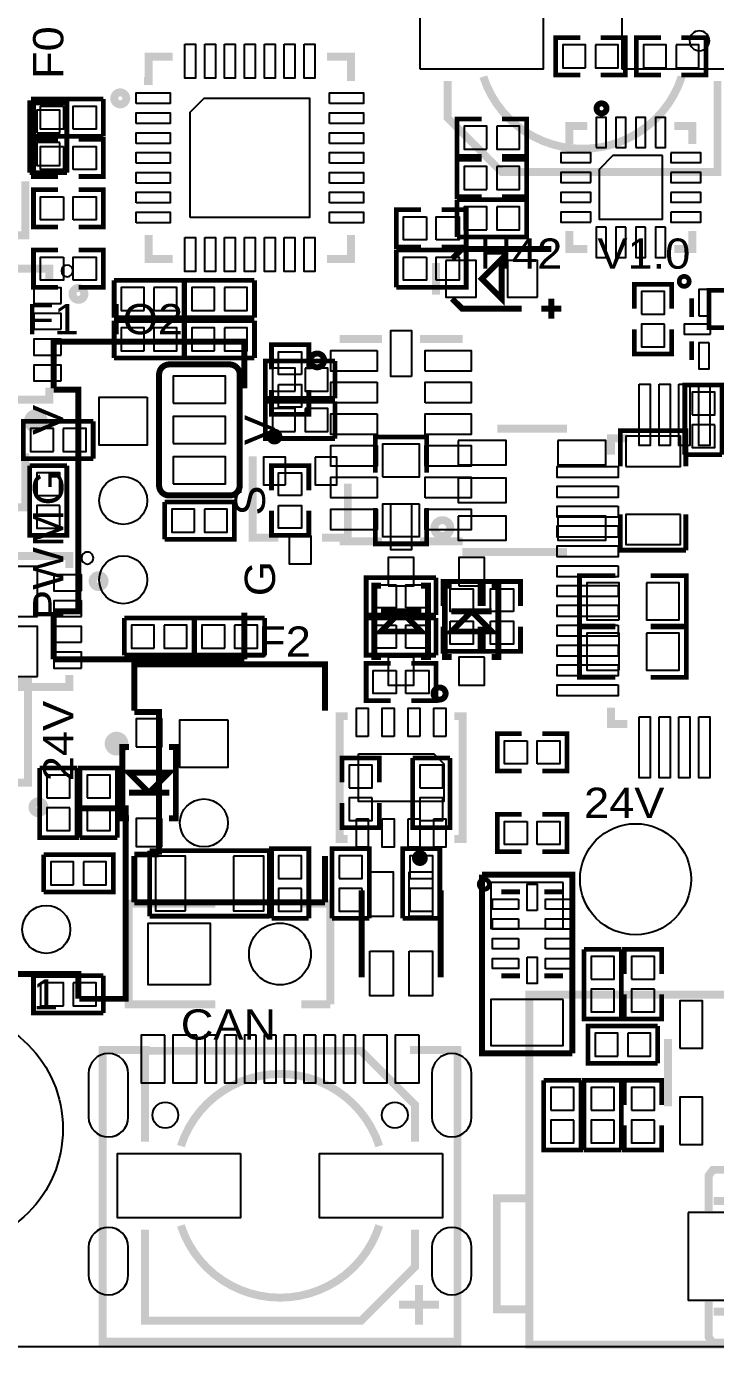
# Model space of a CAD drawing. Extents: x -8.6 to 42.1, y 0 to 51.1.
# Drawn here: x 7.58 to 24.94, y -0.04 to 33.28 of the extents above; entities that cross this region are included whole.
import ezdxf

# ---------------------------------------------------------------- set-up
doc = ezdxf.new("R2010")
doc.units = 0
for name, color, linetype in [('OUTLINE', 7, 'CONTINUOUS'), ('SILKSCREEN_BOTTOM', 23, 'CONTINUOUS'), ('SILKSCREEN_TOP', 7, 'CONTINUOUS'), ('SOLDERMASK_BOTTOM', 231, 'CONTINUOUS'), ('SOLDERMASK_TOP', 94, 'CONTINUOUS')]:
    doc.layers.add(name, color=color, linetype=linetype)

msp = doc.modelspace()

# ---------------------------------------------------------------- linework, layer by layer
at = {"layer": 'OUTLINE'}
msp.add_lwpolyline([(3.79222, 41.9989), (38.20668, 41.9989), (41.9989, 38.20668), (41.9989, 3.79222), (38.20668, 0), (3.79222, 0), (0, 3.79222), (0, 38.20668)], close=True, dxfattribs=at)
at = {"layer": 'SILKSCREEN_BOTTOM'}
for points, const_width in [([(21.53158, 32.05988), (20.91182, 32.05988), (20.91182, 32.99968), (21.53158, 32.99968)], 0.11938), ([(22.04974, 32.05988), (22.6695, 32.05988), (22.6695, 32.99968), (22.04974, 32.99968)], 0.11938), ([(23.56358, 32.99968), (22.94382, 32.99968), (22.94382, 32.05988), (23.56358, 32.05988)], 0.11938), ([(24.08174, 32.99968), (24.7015, 32.99968), (24.7015, 32.05988), (24.08174, 32.05988)], 0.11938), ([(8.5979, 29.60116), (8.5979, 31.35884), (7.6581, 31.35884), (7.6581, 29.60116)], 0.11938), ([(19.04492, 30.0101), (18.42516, 30.0101), (18.42516, 30.9499), (19.04492, 30.9499)], 0.11938), ([(19.56308, 30.0101), (20.18284, 30.0101), (20.18284, 30.9499), (19.56308, 30.9499)], 0.11938), ([(21.71192, 30.77718), (21.25726, 30.77718), (21.25726, 30.32252)], 0.20066), ([(23.9014, 30.77718), (24.35606, 30.77718), (24.35606, 30.32252)], 0.20066), ([(19.04492, 28.9941), (18.42516, 28.9941), (18.42516, 29.9339), (19.04492, 29.9339)], 0.11938), ([(19.56308, 28.9941), (20.18284, 28.9941), (20.18284, 29.9339), (19.56308, 29.9339)], 0.11938), ([(8.5979, 29.60116), (7.6581, 29.60116)], 0.11938), ([(7.54888, 29.38272), (7.54888, 28.02128), (6.90118, 28.02128)], 0.20066), ([(18.42516, 27.9781), (18.42516, 28.9179)], 0.11938), ([(18.42516, 27.9781), (20.18284, 27.9781), (20.18284, 28.9179), (18.42516, 28.9179)], 0.11938), ([(21.71192, 27.67838), (21.25726, 27.67838), (21.25726, 28.13304)], 0.20066), ([(23.9014, 27.67838), (24.35606, 27.67838), (24.35606, 28.13304)], 0.20066), ([(20.80514, 27.6733), (18.5547, 27.6733), (18.30324, 27.42438)], 0.14986), ([(17.90192, 27.32278), (17.90192, 26.52522)], 0.20066), ([(19.05508, 26.924), (19.55292, 26.42362), (19.55292, 27.42438), (19.05508, 26.924)], 0.14986), ([(5.0546, 26.87574), (5.0546, 27.178), (8.1534, 27.178), (8.1534, 26.87574)], 0.20066), ([(9.78916, 25.9461), (9.78916, 26.8859)], 0.11938), ([(9.78916, 25.9461), (11.54684, 25.9461), (11.54684, 26.8859), (9.78916, 26.8859)], 0.11938), ([(13.32484, 26.8859), (11.56716, 26.8859), (11.56716, 25.9461), (13.32484, 25.9461)], 0.11938), ([(13.32484, 26.8859), (13.32484, 25.9461)], 0.11938), ([(22.8981, 26.16708), (22.8981, 26.78684), (23.8379, 26.78684), (23.8379, 26.16708)], 0.11938), ([(18.30324, 26.42362), (18.5547, 26.1747), (20.0533, 26.1747)], 0.14986), ([(20.80514, 26.42362), (20.80514, 25.92324)], 0.14986), ([(24.34082, 26.4287), (24.34082, 25.96134)], 0.11938), ([(20.55368, 26.1747), (21.05406, 26.1747)], 0.14986), ([(9.78916, 24.9301), (9.78916, 25.8699)], 0.11938), ([(9.78916, 24.9301), (11.54684, 24.9301), (11.54684, 25.8699), (9.78916, 25.8699)], 0.11938), ([(13.32484, 25.8699), (11.56716, 25.8699), (11.56716, 24.9301), (13.32484, 24.9301)], 0.11938), ([(13.32484, 25.8699), (13.32484, 24.9301)], 0.11938), ([(22.8981, 25.64892), (22.8981, 25.02916), (23.8379, 25.02916), (23.8379, 25.64892)], 0.11938), ([(24.34082, 24.8793), (24.34082, 25.34666)], 0.11938), ([(11.176, 24.765), (12.7, 24.765)], 0.1524), ([(15.35684, 24.8539), (13.59916, 24.8539), (13.59916, 23.9141), (15.35684, 23.9141)], 0.11938), ([(15.35684, 24.8539), (15.35684, 23.9141)], 0.11938), ([(10.922, 21.717), (10.922, 24.511)], 0.1524), ([(12.954, 21.717), (12.954, 24.511)], 0.1524), ([(5.0546, 24.17826), (5.0546, 23.876), (8.1534, 23.876), (8.1534, 24.17826)], 0.20066), ([(25.1079, 22.48916), (25.1079, 24.24684), (24.1681, 24.24684), (24.1681, 22.48916)], 0.11938), ([(15.35684, 23.8379), (13.59916, 23.8379), (13.59916, 22.8981), (15.35684, 22.8981)], 0.11938), ([(15.35684, 23.8379), (15.35684, 22.8981)], 0.11938), ([(9.26084, 23.3299), (7.50316, 23.3299), (7.50316, 22.3901), (9.26084, 22.3901)], 0.11938), ([(9.26084, 23.3299), (9.26084, 22.3901)], 0.11938), ([(16.37284, 22.03704), (16.37284, 22.9362), (17.66316, 22.9362), (17.66316, 22.03704)], 0.11938), ([(19.44116, 23.14448), (21.19884, 23.14448)], 0.20066), ([(22.5425, 22.19452), (22.5425, 23.09622), (24.1935, 23.09622), (24.1935, 22.19452)], 0.11938), ([(7.54888, 22.52472), (7.54888, 21.16328), (6.90118, 21.16328)], 0.20066), ([(13.27912, 22.44598), (13.27912, 20.40128), (13.92682, 20.40128)], 0.20066), ([(25.1079, 22.48916), (24.1681, 22.48916)], 0.11938), ([(7.6581, 22.21484), (8.5979, 22.21484)], 0.11938), ([(7.6581, 22.21484), (7.6581, 20.45716), (8.5979, 20.45716), (8.5979, 22.21484)], 0.11938), ([(15.67688, 21.76272), (15.67688, 20.40128), (15.02918, 20.40128)], 0.20066), ([(11.05916, 20.3581), (11.05916, 21.2979)], 0.11938), ([(11.05916, 20.3581), (12.81684, 20.3581), (12.81684, 21.2979), (11.05916, 21.2979)], 0.11938), ([(11.176, 21.463), (12.7, 21.463)], 0.1524), ([(16.37284, 21.14296), (16.37284, 20.2438), (17.66316, 20.2438), (17.66316, 21.14296)], 0.11938), ([(24.1935, 20.08378), (22.5425, 20.08378), (22.5425, 20.98548)], 0.11938), ([(24.1935, 20.98548), (24.1935, 20.08378)], 0.11938), ([(5.5626, 19.63674), (5.5626, 19.939), (8.6614, 19.939), (8.6614, 19.63674)], 0.20066), ([(18.55978, 20.03552), (21.19884, 20.03552)], 0.20066), ([(22.41296, 19.44116), (21.5138, 19.44116), (21.5138, 18.15084), (22.41296, 18.15084)], 0.11938), ([(23.30704, 19.44116), (24.2062, 19.44116), (24.2062, 18.15084), (23.30704, 18.15084)], 0.11938), ([(16.51254, 17.38884), (16.34236, 17.38884), (16.34236, 19.18716), (16.51254, 19.18716)], 0.14986), ([(17.52346, 17.38884), (17.69364, 17.38884), (17.69364, 19.18716), (17.52346, 19.18716)], 0.14986), ([(18.29054, 17.38884), (18.12036, 17.38884), (18.12036, 19.18716), (18.29054, 19.18716)], 0.14986), ([(19.30146, 17.38884), (19.47164, 17.38884), (19.47164, 19.18716), (19.30146, 19.18716)], 0.14986), ([(10.04316, 17.4371), (10.04316, 18.3769)], 0.11938), ([(10.04316, 17.4371), (11.80084, 17.4371), (11.80084, 18.3769), (10.04316, 18.3769)], 0.11938), ([(13.57884, 18.3769), (11.82116, 18.3769), (11.82116, 17.4371), (13.57884, 17.4371)], 0.11938), ([(13.57884, 18.3769), (13.57884, 17.4371)], 0.11938), ([(17.526, 18.542), (17.018, 18.542), (16.51, 18.034), (17.526, 18.034), (17.018, 18.542), (16.51, 18.542)], 0.14986), ([(19.304, 18.542), (18.796, 18.542), (18.288, 18.034), (19.304, 18.034), (18.796, 18.542), (18.288, 18.542)], 0.14986), ([(22.41296, 16.88084), (21.5138, 16.88084), (21.5138, 18.17116), (22.41296, 18.17116)], 0.11938), ([(23.30704, 16.88084), (24.2062, 16.88084), (24.2062, 18.17116), (23.30704, 18.17116)], 0.11938), ([(5.5626, 16.93926), (5.5626, 16.637), (8.6614, 16.637), (8.6614, 16.93926)], 0.20066), ([(10.16254, 15.12316), (9.99236, 15.12316), (9.99236, 13.32484), (10.16254, 13.32484)], 0.14986), ([(11.17346, 15.12316), (11.34364, 15.12316), (11.34364, 13.32484), (11.17346, 13.32484)], 0.14986), ([(15.5321, 14.22908), (15.5321, 14.84884), (16.4719, 14.84884), (16.4719, 14.22908)], 0.11938), ([(17.3101, 14.84884), (18.2499, 14.84884)], 0.11938), ([(17.3101, 14.84884), (17.3101, 13.09116), (18.2499, 13.09116), (18.2499, 14.84884)], 0.11938), ([(7.9121, 14.59484), (8.8519, 14.59484)], 0.11938), ([(7.9121, 14.59484), (7.9121, 12.83716), (8.8519, 12.83716), (8.8519, 14.59484)], 0.11938), ([(9.8679, 12.83716), (9.8679, 14.59484), (8.9281, 14.59484), (8.9281, 12.83716)], 0.11938), ([(10.16, 13.97), (10.668, 13.97), (11.176, 14.478), (10.16, 14.478), (10.668, 13.97), (11.176, 13.97)], 0.14986), ([(15.5321, 13.71092), (15.5321, 13.09116), (16.4719, 13.09116), (16.4719, 13.71092)], 0.11938), ([(9.8679, 12.83716), (8.9281, 12.83716)], 0.11938), ([(8.01116, 11.4681), (8.01116, 12.4079)], 0.11938), ([(8.01116, 11.4681), (9.76884, 11.4681), (9.76884, 12.4079), (8.01116, 12.4079)], 0.11938), ([(10.68578, 12.5095), (13.69822, 12.5095), (13.69822, 10.8585)], 0.11938), ([(10.68578, 10.8585), (10.68578, 12.5095)], 0.11938), ([(14.6939, 10.80516), (14.6939, 12.56284), (13.7541, 12.56284), (13.7541, 10.80516)], 0.11938), ([(16.2179, 10.80516), (16.2179, 12.56284), (15.2781, 12.56284), (15.2781, 10.80516)], 0.11938), ([(17.9959, 10.80516), (17.9959, 12.56284), (17.0561, 12.56284), (17.0561, 10.80516)], 0.11938), ([(19.05508, 11.90244), (19.05508, 7.40156), (21.33092, 7.40156)], 0.14986), ([(21.33092, 7.40156), (21.33092, 11.90244), (19.05508, 11.90244)], 0.14986), ([(13.69822, 10.8585), (10.68578, 10.8585)], 0.11938), ([(14.6939, 10.80516), (13.7541, 10.80516)], 0.11938), ([(16.2179, 10.80516), (15.2781, 10.80516)], 0.11938), ([(17.9959, 10.80516), (17.0561, 10.80516)], 0.11938), ([(21.6281, 10.02284), (22.5679, 10.02284)], 0.11938), ([(21.6281, 10.02284), (21.6281, 8.26516), (22.5679, 8.26516), (22.5679, 10.02284)], 0.11938), ([(23.5839, 9.40308), (23.5839, 10.02284), (22.6441, 10.02284), (22.6441, 9.40308)], 0.11938), ([(9.51484, 9.3599), (7.75716, 9.3599), (7.75716, 8.4201), (9.51484, 8.4201)], 0.11938), ([(9.51484, 9.3599), (9.51484, 8.4201)], 0.11938), ([(23.5839, 8.88492), (23.5839, 8.26516), (22.6441, 8.26516), (22.6441, 8.88492)], 0.11938), ([(23.48484, 8.0899), (21.72716, 8.0899), (21.72716, 7.1501), (23.48484, 7.1501)], 0.11938), ([(23.48484, 8.0899), (23.48484, 7.1501)], 0.11938), ([(23.74392, 6.06298), (23.74392, 7.76478)], 0.20066), ([(10.69594, 7.48538), (9.4996, 7.48538), (9.4996, 6.17474)], 0.20066), ([(18.4404, 1.44526), (18.4404, 7.48538), (17.24406, 7.48538)], 0.20066), ([(20.6121, 6.72084), (21.5519, 6.72084)], 0.11938), ([(20.6121, 6.72084), (20.6121, 4.96316), (21.5519, 4.96316), (21.5519, 6.72084)], 0.11938), ([(22.5679, 4.96316), (22.5679, 6.72084), (21.6281, 6.72084), (21.6281, 4.96316)], 0.11938), ([(22.6441, 6.10108), (22.6441, 6.72084), (23.5839, 6.72084), (23.5839, 6.10108)], 0.11938), ([(17.24406, 0.13462), (9.4996, 0.13462), (9.4996, 6.17474)], 0.20066), ([(22.6441, 5.58292), (22.6441, 4.96316), (23.5839, 4.96316), (23.5839, 5.58292)], 0.11938), ([(22.5679, 4.96316), (21.6281, 4.96316)], 0.11938), ([(29.591, 3.429), (29.591, 4.318), (29.47924, 4.46532), (24.87676, 4.46532), (24.765, 4.318), (24.765, 3.429)], 0.20066), ([(24.892, 0.889), (26.289, 0.889), (26.289, 3.683), (24.892, 3.683)], 0.20066), ([(18.4404, 1.44526), (18.4404, 0.13462), (17.24406, 0.13462)], 0.20066), ([(29.591, 1.143), (29.591, 0.254), (29.47924, 0.10668), (24.87676, 0.10668), (24.765, 0.254), (24.765, 1.143)], 0.20066)]:
    msp.add_lwpolyline(points, dxfattribs=dict(at, const_width=const_width))
for points in [[(24.78532, 32.92348, 1), (24.28468, 32.92252, 1)], [(8.75538, 27.12466, 1), (8.46062, 27.12334, 1)], [(9.26592, 19.88566, 1), (8.96608, 19.88434, 1)]]:
    msp.add_lwpolyline(points, format="xyb", close=True, dxfattribs=at)
for points, const_width in [([(22.19452, 31.21914, 0.994992), (21.94306, 31.22168, 1.005033), (22.19452, 31.21914)], 0.14986), ([(24.27732, 26.85796, 0.998205), (24.02586, 26.8605, 1.001798), (24.27732, 26.85796)], 0.11938), ([(9.03986, 26.543, 1), (8.74014, 26.543, 1), (9.03986, 26.543)], 0.20066), ([(10.922, 24.511, -0.414214), (11.176, 24.765)], 0.1524), ([(12.7, 24.765, -0.414214), (12.954, 24.511)], 0.1524), ([(13.92682, 22.94636, 0.993692), (13.7287, 22.9489, 1.006348), (13.92682, 22.94636)], 0.20066), ([(11.176, 21.463, -0.414214), (10.922, 21.717)], 0.1524), ([(12.954, 21.717, -0.414214), (12.7, 21.463)], 0.1524), ([(18.26006, 20.64004, 0.999801), (17.85874, 20.64004, 1.000199), (18.26006, 20.64004)], 0.20066), ([(9.54786, 19.304, 1), (9.24814, 19.304, 1), (9.54786, 19.304)], 0.20066), ([(8.03148, 13.60424, 0.9984), (7.73176, 13.60424, 1.001603), (8.03148, 13.60424)], 0.20066)]:
    msp.add_lwpolyline(points, format="xyb", dxfattribs=dict(at, const_width=const_width))
at = {"layer": 'SILKSCREEN_TOP'}
for points, const_width in [([(10.54354, 31.91256), (10.65784, 31.91256), (10.65784, 32.52216), (11.26744, 32.52216)], 0.20066), ([(15.75816, 31.91256), (15.75816, 32.52216), (15.14856, 32.52216)], 0.20066), ([(24.99106, 31.91002), (24.99106, 29.61894), (19.55038, 29.61894), (18.18894, 30.98038), (18.18894, 31.91002)], 0.20066), ([(9.51484, 30.5181), (7.75716, 30.5181), (7.75716, 31.4579), (9.51484, 31.4579)], 0.11938), ([(9.51484, 30.5181), (9.51484, 31.4579)], 0.11938), ([(8.37692, 30.4419), (7.75716, 30.4419), (7.75716, 29.5021), (8.37692, 29.5021)], 0.11938), ([(8.89508, 30.4419), (9.51484, 30.4419), (9.51484, 29.5021), (8.89508, 29.5021)], 0.11938), ([(8.37692, 28.2321), (7.75716, 28.2321), (7.75716, 29.1719), (8.37692, 29.1719)], 0.11938), ([(8.89508, 28.2321), (9.51484, 28.2321), (9.51484, 29.1719), (8.89508, 29.1719)], 0.11938), ([(17.52092, 27.7241), (16.90116, 27.7241), (16.90116, 28.6639), (17.52092, 28.6639)], 0.11938), ([(18.03908, 27.7241), (18.65884, 27.7241), (18.65884, 28.6639), (18.03908, 28.6639)], 0.11938), ([(10.65784, 28.03144), (10.65784, 27.42184), (11.26744, 27.42184)], 0.20066), ([(15.75816, 28.03144), (15.75816, 27.42184), (15.14856, 27.42184)], 0.20066), ([(8.37692, 27.6479), (7.75716, 27.6479), (7.75716, 26.7081), (8.37692, 26.7081)], 0.11938), ([(8.89508, 27.6479), (9.51484, 27.6479), (9.51484, 26.7081), (8.89508, 26.7081)], 0.11938), ([(16.90116, 27.6479), (16.90116, 26.7081)], 0.11938), ([(16.90116, 27.6479), (18.65884, 27.6479), (18.65884, 26.7081), (16.90116, 26.7081)], 0.11938), ([(25.39492, 26.6319), (24.77516, 26.6319), (24.77516, 25.6921), (25.39492, 25.6921)], 0.11938), ([(8.2677, 24.16556), (8.2677, 25.3365), (13.0683, 25.3365), (13.0683, 24.16556)], 0.14986), ([(15.4686, 25.41016), (16.53794, 25.41016)], 0.20066), ([(18.5674, 25.41016), (17.49806, 25.41016)], 0.20066), ([(13.7541, 24.64308), (13.7541, 25.26284), (14.6939, 25.26284), (14.6939, 24.64308)], 0.11938), ([(8.2677, 18.542), (8.89, 18.542), (8.89, 24.13), (8.2677, 24.13)], 0.14986), ([(13.7541, 24.12492), (13.7541, 23.50516), (14.6939, 23.50516), (14.6939, 24.12492)], 0.11938), ([(22.71776, 22.90318), (22.30882, 22.90318), (22.30882, 22.49424)], 0.20066), ([(14.6939, 21.59508), (14.6939, 22.21484), (13.7541, 22.21484), (13.7541, 21.59508)], 0.11938), ([(14.6939, 21.07692), (14.6939, 20.45716), (13.7541, 20.45716), (13.7541, 21.07692)], 0.11938), ([(15.4686, 20.30984), (16.53794, 20.30984)], 0.20066), ([(18.5674, 20.30984), (17.49806, 20.30984)], 0.20066), ([(17.89684, 18.4531), (16.13916, 18.4531), (16.13916, 19.3929), (17.89684, 19.3929)], 0.11938), ([(17.89684, 18.4531), (17.89684, 19.3929)], 0.11938), ([(19.0119, 18.67408), (19.0119, 19.29384), (18.0721, 19.29384), (18.0721, 18.67408)], 0.11938), ([(20.0279, 18.67408), (20.0279, 19.29384), (19.0881, 19.29384), (19.0881, 18.67408)], 0.11938), ([(8.2677, 18.50644), (8.2677, 17.3355)], 0.14986), ([(13.0683, 17.3355), (13.0683, 18.50644)], 0.14986), ([(17.89684, 17.4371), (16.13916, 17.4371), (16.13916, 18.3769), (17.89684, 18.3769)], 0.11938), ([(17.89684, 17.4371), (17.89684, 18.3769)], 0.11938), ([(19.0119, 18.15592), (19.0119, 17.53616), (18.0721, 17.53616), (18.0721, 18.15592)], 0.11938), ([(20.0279, 18.15592), (20.0279, 17.53616), (19.0881, 17.53616), (19.0881, 18.15592)], 0.11938), ([(8.2677, 17.3355), (13.0683, 17.3355)], 0.14986), ([(10.2997, 16.03756), (10.2997, 17.2085), (15.1003, 17.2085), (15.1003, 16.03756)], 0.14986), ([(16.75892, 16.2941), (16.13916, 16.2941), (16.13916, 17.2339), (16.75892, 17.2339)], 0.11938), ([(17.27708, 16.2941), (17.89684, 16.2941), (17.89684, 17.2339), (17.27708, 17.2339)], 0.11938), ([(5.44322, 16.764), (7.62254, 16.764), (7.62254, 14.224), (5.44322, 14.224)], 0.20066), ([(10.922, 12.41298), (10.922, 16.002), (10.2997, 16.002)], 0.14986), ([(15.6718, 15.9004), (15.4686, 15.9004), (15.4686, 12.8016), (15.6718, 12.8016)], 0.20066), ([(18.3642, 15.9004), (18.5674, 15.9004), (18.5674, 12.8016), (18.3642, 12.8016)], 0.20066), ([(22.71776, 15.70482), (22.30882, 15.70482), (22.30882, 16.11376)], 0.20066), ([(20.06092, 15.4559), (19.44116, 15.4559), (19.44116, 14.5161), (20.06092, 14.5161)], 0.11938), ([(20.57908, 15.4559), (21.19884, 15.4559), (21.19884, 14.5161), (20.57908, 14.5161)], 0.11938), ([(8.91032, 8.7757), (10.08126, 8.7757), (10.08126, 13.5763), (8.91032, 13.5763)], 0.14986), ([(20.06092, 12.4841), (19.44116, 12.4841), (19.44116, 13.4239), (20.06092, 13.4239)], 0.11938), ([(20.57908, 12.4841), (21.19884, 12.4841), (21.19884, 13.4239), (20.57908, 13.4239)], 0.11938), ([(10.2997, 12.41298), (10.922, 12.41298)], 0.14986), ([(10.2997, 12.37742), (10.2997, 11.20902)], 0.14986), ([(15.1003, 11.20902), (15.1003, 12.37742)], 0.14986), ([(16.02232, 11.51382), (16.02232, 9.31418)], 0.14986), ([(18.01368, 11.51382), (18.01368, 9.31418)], 0.14986), ([(19.5453, 11.47318), (20.01266, 11.47318)], 0.11938), ([(21.0947, 11.47318), (20.62734, 11.47318)], 0.11938), ([(12.33678, 8.636), (10.15746, 8.636), (10.15746, 11.176), (12.33678, 11.176)], 0.20066), ([(10.2997, 11.20902), (15.1003, 11.20902)], 0.14986), ([(15.23746, 11.176), (14.50848, 11.176)], 0.20066), ([(15.23746, 8.636), (15.23746, 11.176)], 0.20066), ([(8.89, 8.7757), (8.89, 9.398), (1.27, 9.398), (1.27, 8.7757)], 0.14986), ([(19.5453, 9.35482), (20.01266, 9.35482)], 0.11938), ([(21.0947, 9.35482), (20.62734, 9.35482)], 0.11938), ([(14.50848, 8.636), (15.23746, 8.636)], 0.20066), ([(34.0995, 0.06096), (34.0995, 3.1877), (33.63976, 3.64744), (33.63976, 7.9629), (30.61716, 7.9629), (30.61716, 8.88238), (20.24888, 8.88238), (20.24888, 0.06096), (34.0995, 0.06096)], 0.20066), ([(10.56894, 5.17398), (10.56894, 7.46506), (16.00962, 7.46506), (17.37106, 6.10362), (17.37106, 5.17398)], 0.20066), ([(20.193, 0.9525), (19.431, 0.9525), (19.431, 3.7465), (20.193, 3.7465)], 0.20066), ([(10.56894, 2.95402), (10.56894, 0.66294), (16.00962, 0.66294), (17.37106, 2.02438), (17.37106, 2.95402)], 0.20066), ([(17.47012, 1.56464), (17.47012, 0.56388)], 0.20066), ([(16.96974, 1.06426), (17.9705, 1.06426)], 0.20066)]:
    msp.add_lwpolyline(points, dxfattribs=dict(at, const_width=const_width))
for points, const_width in [([(24.08936, 32.01924, -0.727603), (19.09064, 32.01924)], 0.20066), ([(10.09396, 31.47314, 1.000851), (9.7917, 31.4706, 0.99915), (10.09396, 31.47314)], 0.20066), ([(15.07998, 24.8666, 1.002302), (14.732, 24.8666, 0.997704), (15.07998, 24.8666)], 0.14986), ([(7.96798, 23.33498, 0.998327), (7.66826, 23.33752, 1.001676), (7.96798, 23.33498)], 0.29972), ([(18.14068, 16.4719, 1.002446), (17.83588, 16.46936, 0.99756), (18.14068, 16.4719)], 0.14986), ([(9.99998, 15.20698, 0.998327), (9.70026, 15.20952, 1.001676), (9.99998, 15.20698)], 0.29972), ([(17.59204, 12.32408, 0.999193), (17.39392, 12.32408, 1.000808), (17.59204, 12.32408)], 0.20066), ([(19.2405, 11.66114, 0.996763), (18.98904, 11.66368, 1.003247), (19.2405, 11.66114)], 0.11938), ([(11.47064, 5.06476, -0.727603), (16.46936, 5.06476)], 0.20066), ([(11.47064, 3.06324, 0.728195), (16.46936, 3.06324)], 0.20066)]:
    msp.add_lwpolyline(points, format="xyb", dxfattribs=dict(at, const_width=const_width))
at = {"layer": 'SOLDERMASK_BOTTOM'}
for points in [[(21.6662, 32.24022), (21.6662, 32.81934), (21.09216, 32.81934), (21.09216, 32.24022)], [(21.91512, 32.81934), (21.91512, 32.24022), (22.48916, 32.24022), (22.48916, 32.81934)], [(23.6982, 32.24022), (23.6982, 32.81934), (23.12416, 32.81934), (23.12416, 32.24022)], [(23.94712, 32.81934), (23.94712, 32.24022), (24.52116, 32.24022), (24.52116, 32.81934)], [(7.83844, 30.60446), (8.41756, 30.60446), (8.41756, 31.1785), (7.83844, 31.1785)], [(21.9329, 30.23235), (22.18182, 30.23235), (22.18182, 30.99181), (21.9329, 30.99181)], [(22.43328, 30.23235), (22.6822, 30.23235), (22.6822, 30.99181), (22.43328, 30.99181)], [(22.93112, 30.23235), (23.18004, 30.23235), (23.18004, 30.99181), (22.93112, 30.99181)], [(23.4315, 30.23235), (23.68042, 30.23235), (23.68042, 30.99181), (23.4315, 30.99181)], [(19.17954, 30.19044), (19.17954, 30.76956), (18.6055, 30.76956), (18.6055, 30.19044)], [(19.42846, 30.76956), (19.42846, 30.19044), (20.0025, 30.19044), (20.0025, 30.76956)], [(8.41756, 30.35554), (7.83844, 30.35554), (7.83844, 29.7815), (8.41756, 29.7815)], [(21.80336, 29.85262), (21.80336, 30.10154), (21.0439, 30.10154), (21.0439, 29.85262)], [(23.60676, 30.02788), (22.35708, 30.02788), (22.00656, 29.67736), (22.00656, 28.42768), (23.60676, 28.42768)], [(23.81123, 30.10154), (23.81123, 29.85262), (24.57069, 29.85262), (24.57069, 30.10154)], [(19.17954, 29.17444), (19.17954, 29.75356), (18.6055, 29.75356), (18.6055, 29.17444)], [(19.42846, 29.75356), (19.42846, 29.17444), (20.0025, 29.17444), (20.0025, 29.75356)], [(21.80336, 29.35224), (21.80336, 29.60116), (21.0439, 29.60116), (21.0439, 29.35224)], [(23.81123, 29.60116), (23.81123, 29.35224), (24.57069, 29.35224), (24.57069, 29.60116)], [(21.80336, 28.8544), (21.80336, 29.10332), (21.0439, 29.10332), (21.0439, 28.8544)], [(23.81123, 29.10332), (23.81123, 28.8544), (24.57069, 28.8544), (24.57069, 29.10332)], [(19.17954, 28.15844), (19.17954, 28.73756), (18.6055, 28.73756), (18.6055, 28.15844)], [(19.42846, 28.73756), (19.42846, 28.15844), (20.0025, 28.15844), (20.0025, 28.73756)], [(21.80336, 28.35402), (21.80336, 28.60294), (21.0439, 28.60294), (21.0439, 28.35402)], [(23.81123, 28.60294), (23.81123, 28.35402), (24.57069, 28.35402), (24.57069, 28.60294)], [(22.18182, 28.22321), (21.9329, 28.22321), (21.9329, 27.46375), (22.18182, 27.46375)], [(22.6822, 28.22321), (22.43328, 28.22321), (22.43328, 27.46375), (22.6822, 27.46375)], [(23.18004, 28.22321), (22.93112, 28.22321), (22.93112, 27.46375), (23.18004, 27.46375)], [(23.68042, 28.22321), (23.4315, 28.22321), (23.4315, 27.46375), (23.68042, 27.46375)], [(18.14957, 27.38374), (18.14957, 26.46426), (18.90903, 26.46426), (18.90903, 27.38374)], [(20.4597, 26.46426), (20.4597, 27.38374), (19.70024, 27.38374), (19.70024, 26.46426)], [(8.45566, 26.3017), (8.45566, 26.70048), (7.76478, 26.70048), (7.76478, 26.3017)], [(10.54354, 26.12644), (10.54354, 26.70556), (9.9695, 26.70556), (9.9695, 26.12644)], [(10.79246, 26.70556), (10.79246, 26.12644), (11.3665, 26.12644), (11.3665, 26.70556)], [(12.32154, 26.12644), (12.32154, 26.70556), (11.7475, 26.70556), (11.7475, 26.12644)], [(12.57046, 26.70556), (12.57046, 26.12644), (13.1445, 26.12644), (13.1445, 26.70556)], [(23.07844, 26.03246), (23.65756, 26.03246), (23.65756, 26.6065), (23.07844, 26.6065)], [(24.52243, 25.99436), (24.77897, 25.99436), (24.77897, 26.65476), (24.52243, 26.65476)], [(8.45566, 25.65146), (8.45566, 26.05024), (7.76478, 26.05024), (7.76478, 25.65146)], [(10.54354, 25.11044), (10.54354, 25.68956), (9.9695, 25.68956), (9.9695, 25.11044)], [(10.79246, 25.68956), (10.79246, 25.11044), (11.3665, 25.11044), (11.3665, 25.68956)], [(12.32154, 25.11044), (12.32154, 25.68956), (11.7475, 25.68956), (11.7475, 25.11044)], [(12.57046, 25.68956), (12.57046, 25.11044), (13.1445, 25.11044), (13.1445, 25.68956)], [(23.65756, 25.78354), (23.07844, 25.78354), (23.07844, 25.2095), (23.65756, 25.2095)], [(24.81072, 25.52446), (24.81072, 25.781), (24.15032, 25.781), (24.15032, 25.52446)], [(8.45566, 25.00122), (8.45566, 25.4), (7.76478, 25.4), (7.76478, 25.00122)], [(24.77897, 25.31364), (24.52243, 25.31364), (24.52243, 24.65324), (24.77897, 24.65324)], [(8.45566, 24.35098), (8.45566, 24.74976), (7.76478, 24.74976), (7.76478, 24.35098)], [(14.35354, 24.09444), (14.35354, 24.67356), (13.7795, 24.67356), (13.7795, 24.09444)], [(14.60246, 24.67356), (14.60246, 24.09444), (15.1765, 24.09444), (15.1765, 24.67356)], [(11.2776, 23.7871), (12.5984, 23.7871), (12.5984, 24.4729), (11.2776, 24.4729)], [(24.34844, 23.49246), (24.92756, 23.49246), (24.92756, 24.0665), (24.34844, 24.0665)], [(10.62228, 23.9395), (10.62228, 22.73046), (9.41324, 22.73046), (9.41324, 23.9395)], [(11.2776, 22.7711), (12.5984, 22.7711), (12.5984, 23.4569), (11.2776, 23.4569)], [(14.35354, 23.07844), (14.35354, 23.65756), (13.7795, 23.65756), (13.7795, 23.07844)], [(14.60246, 23.65756), (14.60246, 23.07844), (15.1765, 23.07844), (15.1765, 23.65756)], [(8.25754, 22.57044), (8.25754, 23.14956), (7.6835, 23.14956), (7.6835, 22.57044)], [(8.50646, 23.14956), (8.50646, 22.57044), (9.0805, 22.57044), (9.0805, 23.14956)], [(24.92756, 23.24354), (24.34844, 23.24354), (24.34844, 22.6695), (24.92756, 22.6695)], [(16.55318, 21.93417), (17.48282, 21.93417), (17.48282, 22.75459), (16.55318, 22.75459)], [(18.46072, 22.84476), (18.46072, 22.23516), (19.66976, 22.23516), (19.66976, 22.84476)], [(20.97024, 22.84476), (20.97024, 22.23516), (22.17928, 22.23516), (22.17928, 22.84476)], [(22.67839, 22.19579), (24.05761, 22.19579), (24.05761, 22.95525), (22.67839, 22.95525)], [(11.2776, 21.7551), (12.5984, 21.7551), (12.5984, 22.4409), (11.2776, 22.4409)], [(14.10462, 21.72716), (14.10462, 22.4282), (13.55344, 22.4282), (13.55344, 21.72716)], [(14.85265, 22.4282), (14.85265, 21.72716), (15.40383, 21.72716), (15.40383, 22.4282)], [(7.83844, 21.46046), (8.41756, 21.46046), (8.41756, 22.0345), (7.83844, 22.0345)], [(18.46072, 21.8948), (18.46072, 21.2852), (19.66976, 21.2852), (19.66976, 21.8948)], [(8.41756, 21.21154), (7.83844, 21.21154), (7.83844, 20.6375), (8.41756, 20.6375)], [(11.81354, 20.53844), (11.81354, 21.11756), (11.2395, 21.11756), (11.2395, 20.53844)], [(12.06246, 21.11756), (12.06246, 20.53844), (12.6365, 20.53844), (12.6365, 21.11756)], [(17.48282, 21.24583), (16.55318, 21.24583), (16.55318, 20.42541), (17.48282, 20.42541)], [(18.46072, 20.94484), (18.46072, 20.33524), (19.66976, 20.33524), (19.66976, 20.94484)], [(20.97024, 20.94484), (20.97024, 20.33524), (22.17928, 20.33524), (22.17928, 20.94484)], [(24.05761, 20.98421), (22.67839, 20.98421), (22.67839, 20.22475), (24.05761, 20.22475)], [(14.20241, 20.43684), (14.20241, 19.7358), (14.75359, 19.7358), (14.75359, 20.43684)], [(7.85622, 18.41246), (7.85622, 19.6723), (5.56006, 19.6723), (5.56006, 19.46148), (5.26034, 19.46148), (5.26034, 19.0627), (5.56006, 19.0627), (5.56006, 18.81124), (5.26034, 18.81124), (5.26034, 18.41246)], [(16.69288, 19.18843), (17.34312, 19.18843), (17.34312, 19.89709), (16.69288, 19.89709)], [(18.47088, 19.18843), (19.12112, 19.18843), (19.12112, 19.89709), (18.47088, 19.89709)], [(8.96366, 19.0627), (8.96366, 19.46148), (8.27278, 19.46148), (8.27278, 19.0627)], [(22.5171, 18.33118), (22.5171, 19.26082), (21.69668, 19.26082), (21.69668, 18.33118)], [(23.20417, 19.26082), (23.20417, 18.33118), (24.02459, 18.33118), (24.02459, 19.26082)], [(8.96366, 18.41246), (8.96366, 18.81124), (8.27278, 18.81124), (8.27278, 18.41246)], [(7.85622, 16.9037), (7.85622, 18.16354), (5.26034, 18.16354), (5.26034, 17.76476), (5.56006, 17.76476), (5.56006, 17.5133), (5.26034, 17.5133), (5.26034, 17.11452), (5.56006, 17.11452), (5.56006, 16.9037)], [(8.96366, 17.76222), (8.96366, 18.161), (8.27278, 18.161), (8.27278, 17.76222)], [(10.79754, 17.61744), (10.79754, 18.19656), (10.2235, 18.19656), (10.2235, 17.61744)], [(11.04646, 18.19656), (11.04646, 17.61744), (11.6205, 17.61744), (11.6205, 18.19656)], [(12.57554, 17.61744), (12.57554, 18.19656), (12.0015, 18.19656), (12.0015, 17.61744)], [(12.82446, 18.19656), (12.82446, 17.61744), (13.3985, 17.61744), (13.3985, 18.19656)], [(22.5171, 17.06118), (22.5171, 17.99082), (21.69668, 17.99082), (21.69668, 17.06118)], [(23.20417, 17.99082), (23.20417, 17.06118), (24.02459, 17.06118), (24.02459, 17.99082)], [(8.96366, 17.11198), (8.96366, 17.51076), (8.27278, 17.51076), (8.27278, 17.11198)], [(17.34312, 17.38757), (16.69288, 17.38757), (16.69288, 16.67891), (17.34312, 16.67891)], [(19.12112, 17.38757), (18.47088, 17.38757), (18.47088, 16.67891), (19.12112, 16.67891)], [(10.34288, 15.12443), (10.99312, 15.12443), (10.99312, 15.83309), (10.34288, 15.83309)], [(12.65428, 15.8115), (12.65428, 14.60246), (11.44524, 14.60246), (11.44524, 15.8115)], [(15.71244, 14.09446), (16.29156, 14.09446), (16.29156, 14.6685), (15.71244, 14.6685)], [(17.49044, 14.09446), (18.06956, 14.09446), (18.06956, 14.6685), (17.49044, 14.6685)], [(8.09244, 13.84046), (8.67156, 13.84046), (8.67156, 14.4145), (8.09244, 14.4145)], [(9.10844, 13.84046), (9.68756, 13.84046), (9.68756, 14.4145), (9.10844, 14.4145)], [(16.29156, 13.84554), (15.71244, 13.84554), (15.71244, 13.2715), (16.29156, 13.2715)], [(18.06956, 13.84554), (17.49044, 13.84554), (17.49044, 13.2715), (18.06956, 13.2715)], [(8.67156, 13.59154), (8.09244, 13.59154), (8.09244, 13.0175), (8.67156, 13.0175)], [(9.68756, 13.59154), (9.10844, 13.59154), (9.10844, 13.0175), (9.68756, 13.0175)], [(10.99312, 13.32357), (10.34288, 13.32357), (10.34288, 12.61491), (10.99312, 12.61491)], [(11.58748, 10.99312), (11.58748, 12.37234), (10.82802, 12.37234), (10.82802, 10.99312)], [(12.79779, 12.37361), (12.79779, 10.99439), (13.55725, 10.99439), (13.55725, 12.37361)], [(13.93444, 11.80846), (14.51356, 11.80846), (14.51356, 12.3825), (13.93444, 12.3825)], [(15.45844, 11.80846), (16.03756, 11.80846), (16.03756, 12.3825), (15.45844, 12.3825)], [(17.23644, 11.80846), (17.81556, 11.80846), (17.81556, 12.3825), (17.23644, 12.3825)], [(8.76554, 11.64844), (8.76554, 12.22756), (8.1915, 12.22756), (8.1915, 11.64844)], [(9.01446, 12.22756), (9.01446, 11.64844), (9.5885, 11.64844), (9.5885, 12.22756)], [(21.10359, 11.70813), (19.28241, 11.70813), (19.28241, 10.54735), (21.10359, 10.54735)], [(14.51356, 11.55954), (13.93444, 11.55954), (13.93444, 10.9855), (14.51356, 10.9855)], [(16.03756, 11.55954), (15.45844, 11.55954), (15.45844, 10.9855), (16.03756, 10.9855)], [(17.81556, 11.55954), (17.23644, 11.55954), (17.23644, 10.9855), (17.81556, 10.9855)], [(12.20724, 9.12622), (10.64768, 9.12622), (10.64768, 10.68578), (12.20724, 10.68578)], [(21.80844, 9.26846), (22.38756, 9.26846), (22.38756, 9.8425), (21.80844, 9.8425)], [(22.82444, 9.26846), (23.40356, 9.26846), (23.40356, 9.8425), (22.82444, 9.8425)], [(8.51154, 8.60044), (8.51154, 9.17956), (7.9375, 9.17956), (7.9375, 8.60044)], [(8.76046, 9.17956), (8.76046, 8.60044), (9.3345, 8.60044), (9.3345, 9.17956)], [(22.38756, 9.01954), (21.80844, 9.01954), (21.80844, 8.4455), (22.38756, 8.4455)], [(23.40356, 9.01954), (22.82444, 9.01954), (22.82444, 8.4455), (23.40356, 8.4455)], [(21.10359, 8.75665), (19.28241, 8.75665), (19.28241, 7.59587), (21.10359, 7.59587)], [(24.04364, 7.52856), (24.6126, 7.52856), (24.6126, 8.72744), (24.04364, 8.72744)], [(11.06932, 7.85876), (10.46988, 7.85876), (10.46988, 6.65988), (11.06932, 6.65988)], [(11.86942, 7.85876), (11.26998, 7.85876), (11.26998, 6.65988), (11.86942, 6.65988)], [(12.3698, 7.85876), (12.07008, 7.85876), (12.07008, 6.65988), (12.3698, 6.65988)], [(12.87018, 7.85876), (12.57046, 7.85876), (12.57046, 6.65988), (12.87018, 6.65988)], [(13.37056, 7.85876), (13.07084, 7.85876), (13.07084, 6.65988), (13.37056, 6.65988)], [(13.87094, 7.85876), (13.57122, 7.85876), (13.57122, 6.65988), (13.87094, 6.65988)], [(14.36878, 7.85876), (14.06906, 7.85876), (14.06906, 6.65988), (14.36878, 6.65988)], [(14.86916, 7.85876), (14.56944, 7.85876), (14.56944, 6.65988), (14.86916, 6.65988)], [(15.36954, 7.85876), (15.06982, 7.85876), (15.06982, 6.65988), (15.36954, 6.65988)], [(15.86992, 7.85876), (15.5702, 7.85876), (15.5702, 6.65988), (15.86992, 6.65988)], [(16.67002, 7.85876), (16.07058, 7.85876), (16.07058, 6.65988), (16.67002, 6.65988)], [(17.47012, 7.85876), (16.87068, 7.85876), (16.87068, 6.65988), (17.47012, 6.65988)], [(22.48154, 7.33044), (22.48154, 7.90956), (21.9075, 7.90956), (21.9075, 7.33044)], [(22.73046, 7.90956), (22.73046, 7.33044), (23.3045, 7.33044), (23.3045, 7.90956)], [(20.79244, 5.96646), (21.37156, 5.96646), (21.37156, 6.5405), (20.79244, 6.5405)], [(21.80844, 5.96646), (22.38756, 5.96646), (22.38756, 6.5405), (21.80844, 6.5405)], [(22.82444, 5.96646), (23.40356, 5.96646), (23.40356, 6.5405), (22.82444, 6.5405)], [(24.04364, 5.10032), (24.6126, 5.10032), (24.6126, 6.2992), (24.04364, 6.2992)], [(21.37156, 5.71754), (20.79244, 5.71754), (20.79244, 5.1435), (21.37156, 5.1435)], [(22.38756, 5.71754), (21.80844, 5.71754), (21.80844, 5.1435), (22.38756, 5.1435)], [(23.40356, 5.71754), (22.82444, 5.71754), (22.82444, 5.1435), (23.40356, 5.1435)], [(24.24811, 3.3909), (24.24811, 1.1811), (26.03881, 1.1811), (26.03881, 3.3909)]]:
    msp.add_lwpolyline(points, close=True, dxfattribs=at)
for points in [[(10.14476, 5.79501), (10.14476, 6.89483, 1), (9.144, 6.89483), (9.144, 5.79501, 1)], [(17.79524, 6.89483), (17.79524, 5.79501, 1), (18.796, 5.79501), (18.796, 6.89483, 1)], [(10.14476, 1.81483), (10.14476, 2.51333, 1), (9.144, 2.51333), (9.144, 1.81483, 1)], [(17.79524, 2.51333), (17.79524, 1.81483, 1), (18.796, 1.81483), (18.796, 2.51333, 1)]]:
    msp.add_lwpolyline(points, format="xyb", close=True, dxfattribs=at)
for centre, radius in [((10.01776, 21.336), 0.60452), ((10.01776, 19.33702), 0.60452), ((12.04976, 13.208), 0.60452), ((22.92604, 11.79068), 1.39954), ((8.07974, 10.52576), 0.60452), ((13.96746, 9.906), 0.77978), ((5.4991, 5.4991), 2.99974), ((11.07948, 5.84454), 0.32512), ((16.86052, 5.84454), 0.32512)]:
    msp.add_circle(centre, radius, dxfattribs=at)
at = {"layer": 'SOLDERMASK_TOP'}
for points in [[(17.49552, 32.20974), (17.49552, 33.83026), (20.59432, 33.83026), (20.59432, 32.20974)], [(22.58568, 32.20974), (22.58568, 33.83026), (25.68448, 33.83026), (25.68448, 32.20974)], [(11.57224, 32.83839), (11.84148, 32.83839), (11.84148, 31.97733), (11.57224, 31.97733)], [(12.07262, 32.83839), (12.34186, 32.83839), (12.34186, 31.97733), (12.07262, 31.97733)], [(12.573, 32.83839), (12.84224, 32.83839), (12.84224, 31.97733), (12.573, 31.97733)], [(13.07338, 32.83839), (13.34262, 32.83839), (13.34262, 31.97733), (13.07338, 31.97733)], [(13.57376, 32.83839), (13.843, 32.83839), (13.843, 31.97733), (13.57376, 31.97733)], [(14.07414, 32.83839), (14.34338, 32.83839), (14.34338, 31.97733), (14.07414, 31.97733)], [(14.57452, 32.83839), (14.84376, 32.83839), (14.84376, 31.97733), (14.57452, 31.97733)], [(10.34034, 31.33852), (10.34034, 31.60776), (11.2014, 31.60776), (11.2014, 31.33852)], [(11.70686, 28.47086), (11.70686, 31.12262), (12.05738, 31.47314), (14.70914, 31.47314), (14.70914, 28.47086)], [(15.21206, 31.33852), (15.21206, 31.60776), (16.07312, 31.60776), (16.07312, 31.33852)], [(8.51154, 31.27756), (8.51154, 30.69844), (7.9375, 30.69844), (7.9375, 31.27756)], [(8.76046, 30.69844), (8.76046, 31.27756), (9.3345, 31.27756), (9.3345, 30.69844)], [(10.34034, 30.83814), (10.34034, 31.10738), (11.2014, 31.10738), (11.2014, 30.83814)], [(15.21206, 30.83814), (15.21206, 31.10738), (16.07312, 31.10738), (16.07312, 30.83814)], [(10.34034, 30.33776), (10.34034, 30.607), (11.2014, 30.607), (11.2014, 30.33776)], [(15.21206, 30.33776), (15.21206, 30.607), (16.07312, 30.607), (16.07312, 30.33776)], [(8.51154, 30.26156), (8.51154, 29.68244), (7.9375, 29.68244), (7.9375, 30.26156)], [(8.76046, 29.68244), (8.76046, 30.26156), (9.3345, 30.26156), (9.3345, 29.68244)], [(10.34034, 29.83738), (10.34034, 30.10662), (11.2014, 30.10662), (11.2014, 29.83738)], [(15.21206, 29.83738), (15.21206, 30.10662), (16.07312, 30.10662), (16.07312, 29.83738)], [(10.34034, 29.337), (10.34034, 29.60624), (11.2014, 29.60624), (11.2014, 29.337)], [(15.21206, 29.337), (15.21206, 29.60624), (16.07312, 29.60624), (16.07312, 29.337)], [(10.34034, 28.83662), (10.34034, 29.10586), (11.2014, 29.10586), (11.2014, 28.83662)], [(15.21206, 28.83662), (15.21206, 29.10586), (16.07312, 29.10586), (16.07312, 28.83662)], [(8.51154, 28.99156), (8.51154, 28.41244), (7.9375, 28.41244), (7.9375, 28.99156)], [(8.76046, 28.41244), (8.76046, 28.99156), (9.3345, 28.99156), (9.3345, 28.41244)], [(10.34034, 28.33624), (10.34034, 28.60548), (11.2014, 28.60548), (11.2014, 28.33624)], [(15.21206, 28.33624), (15.21206, 28.60548), (16.07312, 28.60548), (16.07312, 28.33624)], [(17.65554, 28.48356), (17.65554, 27.90444), (17.0815, 27.90444), (17.0815, 28.48356)], [(17.90446, 27.90444), (17.90446, 28.48356), (18.4785, 28.48356), (18.4785, 27.90444)], [(11.57224, 27.96667), (11.84148, 27.96667), (11.84148, 27.10561), (11.57224, 27.10561)], [(12.07262, 27.96667), (12.34186, 27.96667), (12.34186, 27.10561), (12.07262, 27.10561)], [(12.573, 27.96667), (12.84224, 27.96667), (12.84224, 27.10561), (12.573, 27.10561)], [(13.07338, 27.96667), (13.34262, 27.96667), (13.34262, 27.10561), (13.07338, 27.10561)], [(13.57376, 27.96667), (13.843, 27.96667), (13.843, 27.10561), (13.57376, 27.10561)], [(14.07414, 27.96667), (14.34338, 27.96667), (14.34338, 27.10561), (14.07414, 27.10561)], [(14.57452, 27.96667), (14.84376, 27.96667), (14.84376, 27.10561), (14.57452, 27.10561)], [(8.51154, 27.46756), (8.51154, 26.88844), (7.9375, 26.88844), (7.9375, 27.46756)], [(8.76046, 26.88844), (8.76046, 27.46756), (9.3345, 27.46756), (9.3345, 26.88844)], [(17.65554, 27.46756), (17.65554, 26.88844), (17.0815, 26.88844), (17.0815, 27.46756)], [(17.90446, 26.88844), (17.90446, 27.46756), (18.4785, 27.46756), (18.4785, 26.88844)], [(17.27835, 24.46401), (16.75765, 24.46401), (16.75765, 25.62479), (17.27835, 25.62479)], [(14.51356, 24.50846), (13.93444, 24.50846), (13.93444, 25.0825), (14.51356, 25.0825)], [(16.41221, 25.11933), (16.41221, 24.59863), (15.25143, 24.59863), (15.25143, 25.11933)], [(17.62252, 24.59736), (17.62252, 25.11806), (18.7833, 25.11806), (18.7833, 24.59736)], [(13.93444, 24.25954), (14.51356, 24.25954), (14.51356, 23.6855), (13.93444, 23.6855)], [(16.41221, 24.31923), (16.41221, 23.79853), (15.25143, 23.79853), (15.25143, 24.31923)], [(17.62252, 23.79726), (17.62252, 24.31796), (18.7833, 24.31796), (18.7833, 23.79726)], [(23.01748, 24.26462), (23.29688, 24.26462), (23.29688, 22.72538), (23.01748, 22.72538)], [(23.51786, 24.26462), (23.79726, 24.26462), (23.79726, 22.72538), (23.51786, 22.72538)], [(24.01824, 24.26462), (24.29764, 24.26462), (24.29764, 22.72538), (24.01824, 22.72538)], [(24.51862, 24.26462), (24.79802, 24.26462), (24.79802, 22.72538), (24.51862, 22.72538)], [(10.62228, 23.9395), (10.62228, 22.73046), (9.41324, 22.73046), (9.41324, 23.9395)], [(16.41221, 23.51913), (16.41221, 22.99843), (15.25143, 22.99843), (15.25143, 23.51913)], [(17.62252, 22.99716), (17.62252, 23.51786), (18.7833, 23.51786), (18.7833, 22.99716)], [(16.41221, 22.72157), (16.41221, 22.20087), (15.25143, 22.20087), (15.25143, 22.72157)], [(17.62252, 22.1996), (17.62252, 22.7203), (18.7833, 22.7203), (18.7833, 22.1996)], [(14.51356, 21.46046), (13.93444, 21.46046), (13.93444, 22.0345), (14.51356, 22.0345)], [(22.48662, 22.19452), (22.48662, 21.91512), (20.94738, 21.91512), (20.94738, 22.19452)], [(16.41221, 21.92147), (16.41221, 21.40077), (15.25143, 21.40077), (15.25143, 21.92147)], [(17.62252, 21.3995), (17.62252, 21.9202), (18.7833, 21.9202), (18.7833, 21.3995)], [(22.48662, 21.69414), (22.48662, 21.41474), (20.94738, 21.41474), (20.94738, 21.69414)], [(13.93444, 21.21154), (14.51356, 21.21154), (14.51356, 20.6375), (13.93444, 20.6375)], [(16.41221, 21.12137), (16.41221, 20.60067), (15.25143, 20.60067), (15.25143, 21.12137)], [(16.75765, 21.25599), (17.27835, 21.25599), (17.27835, 20.09521), (16.75765, 20.09521)], [(17.62252, 20.5994), (17.62252, 21.1201), (18.7833, 21.1201), (18.7833, 20.5994)], [(22.48662, 21.19376), (22.48662, 20.91436), (20.94738, 20.91436), (20.94738, 21.19376)], [(22.48662, 20.69338), (22.48662, 20.41398), (20.94738, 20.41398), (20.94738, 20.69338)], [(22.48662, 20.193), (22.48662, 19.9136), (20.94738, 19.9136), (20.94738, 20.193)], [(22.48662, 19.69262), (22.48662, 19.41322), (20.94738, 19.41322), (20.94738, 19.69262)], [(16.89354, 19.21256), (16.89354, 18.63344), (16.3195, 18.63344), (16.3195, 19.21256)], [(17.14246, 18.63344), (17.14246, 19.21256), (17.7165, 19.21256), (17.7165, 18.63344)], [(18.83156, 18.53946), (18.25244, 18.53946), (18.25244, 19.1135), (18.83156, 19.1135)], [(19.84756, 18.53946), (19.26844, 18.53946), (19.26844, 19.1135), (19.84756, 19.1135)], [(22.48662, 19.19478), (22.48662, 18.91538), (20.94738, 18.91538), (20.94738, 19.19478)], [(22.48662, 18.6944), (22.48662, 18.415), (20.94738, 18.415), (20.94738, 18.6944)], [(16.89354, 18.19656), (16.89354, 17.61744), (16.3195, 17.61744), (16.3195, 18.19656)], [(17.14246, 17.61744), (17.14246, 18.19656), (17.7165, 18.19656), (17.7165, 17.61744)], [(18.25244, 18.29054), (18.83156, 18.29054), (18.83156, 17.7165), (18.25244, 17.7165)], [(19.26844, 18.29054), (19.84756, 18.29054), (19.84756, 17.7165), (19.26844, 17.7165)], [(22.48662, 18.19402), (22.48662, 17.91462), (20.94738, 17.91462), (20.94738, 18.19402)], [(22.48662, 17.69364), (22.48662, 17.41424), (20.94738, 17.41424), (20.94738, 17.69364)], [(16.89354, 17.05356), (16.89354, 16.47444), (16.3195, 16.47444), (16.3195, 17.05356)], [(17.14246, 16.47444), (17.14246, 17.05356), (17.7165, 17.05356), (17.7165, 16.47444)], [(22.48662, 17.19326), (22.48662, 16.91386), (20.94738, 16.91386), (20.94738, 17.19326)], [(22.48662, 16.69288), (22.48662, 16.41348), (20.94738, 16.41348), (20.94738, 16.69288)], [(16.1925, 15.38986), (15.89278, 15.38986), (15.89278, 16.10106), (16.1925, 16.10106)], [(16.84274, 15.38986), (16.54302, 15.38986), (16.54302, 16.10106), (16.84274, 16.10106)], [(17.49298, 15.38986), (17.19326, 15.38986), (17.19326, 16.10106), (17.49298, 16.10106)], [(18.14322, 15.38986), (17.8435, 15.38986), (17.8435, 16.10106), (18.14322, 16.10106)], [(12.65428, 15.8115), (12.65428, 14.60246), (11.44524, 14.60246), (11.44524, 15.8115)], [(23.01748, 15.88262), (23.29688, 15.88262), (23.29688, 14.34338), (23.01748, 14.34338)], [(23.51786, 15.88262), (23.79726, 15.88262), (23.79726, 14.34338), (23.51786, 14.34338)], [(24.01824, 15.88262), (24.29764, 15.88262), (24.29764, 14.34338), (24.01824, 14.34338)], [(24.51862, 15.88262), (24.79802, 15.88262), (24.79802, 14.34338), (24.51862, 14.34338)], [(20.19554, 15.27556), (20.19554, 14.69644), (19.6215, 14.69644), (19.6215, 15.27556)], [(20.44446, 14.69644), (20.44446, 15.27556), (21.0185, 15.27556), (21.0185, 14.69644)], [(15.94358, 14.95044), (17.8435, 14.95044), (18.09242, 14.70152), (18.09242, 13.75156), (15.94358, 13.75156)], [(15.89278, 13.31214), (16.1925, 13.31214), (16.1925, 12.60094), (15.89278, 12.60094)], [(16.54302, 13.31214), (16.84274, 13.31214), (16.84274, 12.60094), (16.54302, 12.60094)], [(17.19326, 13.31214), (17.49298, 13.31214), (17.49298, 12.60094), (17.19326, 12.60094)], [(17.8435, 13.31214), (18.14322, 13.31214), (18.14322, 12.60094), (17.8435, 12.60094)], [(20.19554, 13.24356), (20.19554, 12.66444), (19.6215, 12.66444), (19.6215, 13.24356)], [(20.44446, 12.66444), (20.44446, 13.24356), (21.0185, 13.24356), (21.0185, 12.66444)], [(16.22806, 11.97483), (16.81734, 11.97483), (16.81734, 10.85469), (16.22806, 10.85469)], [(17.21866, 11.97483), (17.80794, 11.97483), (17.80794, 10.85469), (17.21866, 10.85469)], [(20.44827, 11.00328), (20.19173, 11.00328), (20.19173, 11.66368), (20.44827, 11.66368)], [(19.97964, 11.29157), (19.97964, 11.03503), (19.31924, 11.03503), (19.31924, 11.29157)], [(20.66036, 11.03376), (20.66036, 11.2903), (21.32076, 11.2903), (21.32076, 11.03376)], [(12.20724, 9.12622), (10.64768, 9.12622), (10.64768, 10.68578), (12.20724, 10.68578)], [(19.97964, 10.79119), (19.97964, 10.53465), (19.31924, 10.53465), (19.31924, 10.79119)], [(20.66036, 10.53338), (20.66036, 10.78992), (21.32076, 10.78992), (21.32076, 10.53338)], [(19.97964, 10.29335), (19.97964, 10.03681), (19.31924, 10.03681), (19.31924, 10.29335)], [(20.66036, 10.03554), (20.66036, 10.29208), (21.32076, 10.29208), (21.32076, 10.03554)], [(16.22806, 9.97331), (16.81734, 9.97331), (16.81734, 8.85317), (16.22806, 8.85317)], [(17.21866, 9.97331), (17.80794, 9.97331), (17.80794, 8.85317), (17.21866, 8.85317)], [(19.97964, 9.79297), (19.97964, 9.53643), (19.31924, 9.53643), (19.31924, 9.79297)], [(20.19173, 9.82472), (20.44827, 9.82472), (20.44827, 9.16432), (20.19173, 9.16432)], [(20.66036, 9.53516), (20.66036, 9.7917), (21.32076, 9.7917), (21.32076, 9.53516)], [(12.97432, 4.87426), (12.97432, 3.25374), (9.87552, 3.25374), (9.87552, 4.87426)], [(18.06448, 4.87426), (18.06448, 3.25374), (14.96568, 3.25374), (14.96568, 4.87426)]]:
    msp.add_lwpolyline(points, close=True, dxfattribs=at)
for points in [[(10.14476, 5.79501), (10.14476, 6.89483, 1), (9.144, 6.89483), (9.144, 5.79501, 1)], [(17.79524, 6.89483), (17.79524, 5.79501, 1), (18.796, 5.79501), (18.796, 6.89483, 1)], [(10.14476, 1.81483), (10.14476, 2.51333, 1), (9.144, 2.51333), (9.144, 1.81483, 1)], [(17.79524, 2.51333), (17.79524, 1.81483, 1), (18.796, 1.81483), (18.796, 2.51333, 1)]]:
    msp.add_lwpolyline(points, format="xyb", close=True, dxfattribs=at)
for centre, radius in [((10.01776, 21.336), 0.60452), ((10.01776, 19.33702), 0.60452), ((12.04976, 13.208), 0.60452), ((22.92604, 11.79068), 1.39954), ((8.07974, 10.52576), 0.60452), ((13.96746, 9.906), 0.77978), ((5.4991, 5.4991), 2.99974), ((11.07948, 5.84454), 0.32512), ((16.86052, 5.84454), 0.32512)]:
    msp.add_circle(centre, radius, dxfattribs=at)

# ---------------------------------------------------------------- texts
at = {"layer": 'SILKSCREEN_TOP', "width": 1.116667}
for s, p in [('F0', (8.509, 31.96082)), ('V', (8.509, 22.987)), ('V', (13.843, 22.733)), ('G', (8.509, 21.209)), ('S', (13.589, 20.955)), ('PWM', (8.509, 18.3261)), ('G', (13.843, 18.923)), ('24V', (8.763, 14.2621))]:
    msp.add_text(s, height=0.762, rotation=90, dxfattribs=at).set_placement(p)
for s, p in [('H42', (18.99412, 27.178)), ('V1.0', (21.96592, 27.178)), ('F1', (7.57682, 25.527)), ('IO2', (9.6901, 25.527)), ('F2', (13.41882, 17.399)), ('24V', (21.6281, 13.335)), ('1', (7.747, 8.509)), ('CAN', (11.4681, 7.747))]:
    msp.add_text(s, height=0.762, dxfattribs=at).set_placement(p)

doc.saveas('drawing.dxf')
